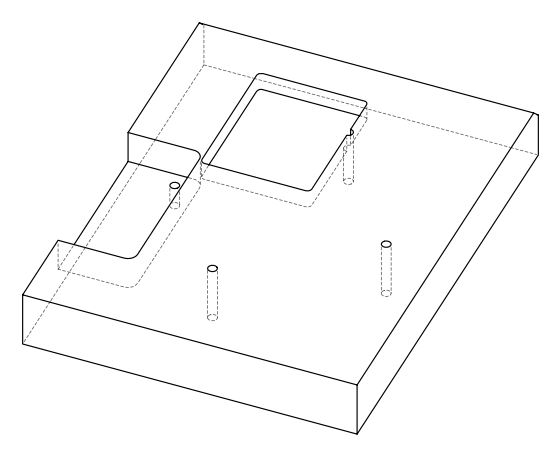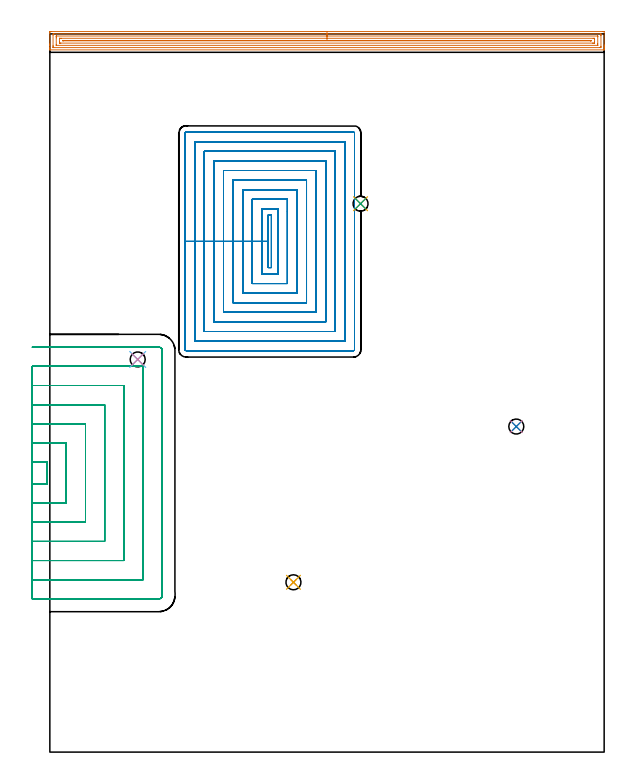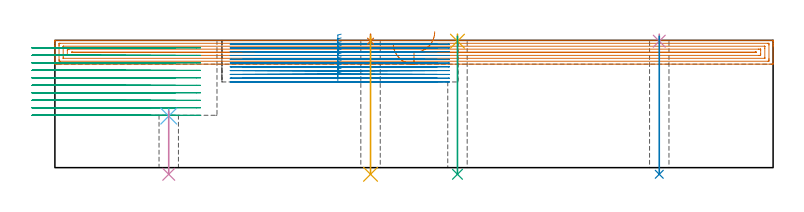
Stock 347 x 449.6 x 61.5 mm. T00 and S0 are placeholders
(PLAN: 11 operations, 4 tool changes, 122.9 min)
(1 AREA_MILL | FG_CHAMFER_SURFACE | UGT0205_001 | 14.05 min | 22924 mm3)
(2 MILL_RECTANGULAR_POCKET | POCKET_RECTANGULAR_STRAIGHT | NXT0201_009 | Follow Part, ap 2, ae 75% | 61.69 min | 331515 mm3)
(3 MILL_SLOT | SLOT_PARTIAL_RECTANGULAR | NXT0201_012 | Follow Part, ap 4, ae 75% | 46.1 min | 490522 mm3)
(4 SPOT_DRILL | STEP1HOLE | NXT0321_9005460120000 | 0.03 min | 26 mm3)
(5 SPOT_DRILL_1 | STEP1HOLE_1 | NXT0321_9005460120000 | 0.03 min | 2 mm3)
(6 SPOT_DRILL_2 | STEP1HOLE_2 | NXT0321_9005460120000 | 0.04 min | 43 mm3)
(7 SPOT_DRILL_3 | STEP1HOLE_3 | NXT0321_9005460120000 | 0.03 min | 28 mm3)
(8 DRILL_THROUGH_HOLE_INTO_CENTER | STEP1HOLE | NXT0301_065 | 0.27 min | 4238 mm3)
(9 DRILL_THROUGH_HOLE_INTO_CENTER_1 | STEP1HOLE_1 | NXT0301_065 | 0.27 min | 3536 mm3)
(10 DRILL_THROUGH_HOLE_INTO_CENTER_2 | STEP1HOLE_2 | NXT0301_065 | 0.13 min | 1733 mm3)
(11 DRILL_THROUGH_HOLE_INTO_CENTER_3 | STEP1HOLE_3 | NXT0301_065 | 0.27 min | 4233 mm3)
(TOOL UGT0205_001 | Chamfer Mill 20 x 3 x 45 deg. | D20 FL50 Z2)
(TOOL NXT0201_009 | ENDMILL 8mm [2P460-0800-NA 1630] | D8 FL26 Z6)
(TOOL NXT0201_012 | ENDMILL 16mm [2P460-1600-NA 1630] | D16 FL38 Z6)
(TOOL NXT0321_9005460120000 | NC Spot Drill, 142deg, 12mm, Carbide, Uncoated | D12 PA142 FL30 Z2)
(TOOL NXT0301_065 | Carbide Drill 9.4mm [860.1-0940-075A1-MM 2214] | D9.4 PA140 FL98 Z2)
(OP 1 AREA_MILL)
G17 G21 G94 G90
T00 M6
G54
G17 G0 G90 X163.5 Y451.1 S1061 M3
G43 Z71.5 H0
Z60.
G94 G1 X163.538 Z59.128 F250.
X163.652 Z58.263
X163.841 Z57.412
X164.103 Z56.58
X164.437 Z55.774
X164.84 Z55.
X165.308 Z54.264
X165.84 Z53.572
X166.429 Z52.929
X167.072 Z52.34
X167.764 Z51.808
X168.5 Z51.34
X169.274 Z50.937
X170.08 Z50.603
X170.912 Z50.341
X171.764 Z50.152
X172.628 Z50.038
X173.5 Z50.
X346.381
X346.814 Y451.096 Z50.002
X346.99 Y451.092 Z50.006
X347. Y450.912 Z50.185
Y442.704 Z58.39
Y442.163 Z58.934
Y441.822 Z59.274
Y441.281 Z59.815
Y440.94 Z60.155
Y440.259 Z60.84
Y439.954 Z61.145
Y439.607 Z61.484
X346.993 Y439.603 Z61.488
X346.828 Y439.6 Z61.5
X0.173
X0.007 Y439.603 Z61.488
X0. Y439.607 Z61.484
Y439.954 Z61.146
Y440.259 Z60.84
Y440.94 Z60.155
Y442.163 Z58.934
Y442.704 Z58.39
Y443.315 Z57.78
Y450.371 Z50.726
X0.003 Y450.642 Z50.456
X0.01 Y451.092 Z50.006
X0.159 Y451.096 Z50.002
X0.619 Y451.1 Z50.
X173.5
Y449.686 Z51.414
X344.594 Y449.685 Z51.415
X344.67
X344.968 Y449.679 Z51.421
X344.99 Y449.582 Z51.518
X344.997 Y449.362 Z51.738
X344.999 Y448.878 Z52.222
X345. Y448.477 Z52.623
X344.999 Y441.822 Z59.278
X344.998 Y441.424 Z59.676
X344.99 Y441.027 Z60.073
X344.594 Y441.016 Z60.084
X344.518 Y441.015 Z60.085
X2.406
X2.33
X2.032 Y441.021 Z60.079
X2.01 Y441.118 Z59.982
X2.003 Y441.338 Z59.762
X2.001 Y441.822 Z59.278
X2. Y442.223 Z58.877
X2.001 Y448.878 Z52.222
X2.002 Y449.277 Z51.823
X2.01 Y449.673 Z51.427
X2.406 Y449.684 Z51.416
X2.482 Y449.685 Z51.415
X173.5 Y449.686 Z51.414
Y448.272 Z52.828
X342.807 Y448.271 Z52.829
X342.9 Y448.27 Z52.83
X342.973 Y448.267 Z52.833
X342.988 Y448.265 Z52.835
X342.992 Y448.24 Z52.86
X342.996 Y448.186 Z52.914
X342.999 Y447.996 Z53.104
X343. Y447.805 Z53.295
Y443.586 Z57.514
X342.999 Y442.704 Z58.396
X342.998 Y442.515 Z58.585
X342.992 Y442.451 Z58.649
X342.989 Y442.434 Z58.666
X342.98 Y442.433 Z58.667
X342.947 Y442.431 Z58.669
X342.807 Y442.429 Z58.671
X4.193
X4.1 Y442.43 Z58.67
X4.027 Y442.433 Z58.667
X4.012 Y442.435 Z58.665
X4.008 Y442.46 Z58.64
X4.004 Y442.514 Z58.586
X4.001 Y442.704 Z58.396
X4. Y442.895 Z58.205
Y447.114 Z53.986
Y447.996 Z53.104
X4.002 Y448.185 Z52.915
X4.008 Y448.249 Z52.851
X4.011 Y448.266 Z52.834
X4.02 Y448.267 Z52.833
X4.054 Y448.269 Z52.831
X4.193 Y448.271 Z52.829
X173.5 Y448.272 Z52.828
Y446.857 Z54.243
X340.127
X340.388 Y446.856 Z54.244
X340.87 Y446.852 Z54.248
X340.976 Y446.85 Z54.25
X340.99 Y446.665 Z54.435
X341. Y446.252 Z54.848
Y446.232 Z54.868
Y444.488 Z56.612
X340.999 Y444.037 Z57.063
X340.997 Y443.929 Z57.171
X340.994 Y443.876 Z57.224
X340.991 Y443.854 Z57.246
X340.97 Y443.85 Z57.25
X340.757 Y443.846 Z57.254
X340.127 Y443.843 Z57.257
X339.867
X6.873
X6.612 Y443.844 Z57.256
X6.13 Y443.848 Z57.252
X6.024 Y443.85 Z57.25
X6.01 Y444.035 Z57.065
X6. Y444.448 Z56.652
Y444.468 Z56.632
X6.001 Y446.663 Z54.437
X6.003 Y446.771 Z54.329
X6.006 Y446.824 Z54.276
X6.009 Y446.846 Z54.254
X6.03 Y446.85 Z54.25
X6.243 Y446.854 Z54.246
X6.873 Y446.857 Z54.243
X7.133
X173.5
Y445.443 Z55.657
X338.434
X338.623 Y445.441 Z55.659
X338.99 Y445.436 Z55.664
X338.992 Y445.35 Z55.75
X338.99 Y445.275 Z55.825
X338.717 Y445.263 Z55.837
X338.528 Y445.258 Z55.842
X338.434 Y445.257 Z55.843
X338.34
X8.566
X8.377 Y445.259 Z55.841
X8.01 Y445.264 Z55.836
X8.008 Y445.35 Z55.75
X8.01 Y445.425 Z55.675
X8.283 Y445.437 Z55.663
X8.472 Y445.442 Z55.658
X8.566 Y445.443 Z55.657
X8.66
X173.5
X174.372 Z55.695
X175.236 Z55.809
X176.088 Z55.998
X176.92 Z56.26
X177.726 Z56.594
X178.5 Z56.997
X179.236 Z57.465
X179.928 Z57.996
X180.571 Z58.586
X181.16 Z59.229
X181.692 Z59.921
X182.16 Z60.657
X182.563 Z61.431
X182.897 Z62.237
X183.159 Z63.069
X183.348 Z63.92
X183.462 Z64.785
X183.5 Z65.657
G0 Z71.5
M5
M2
(OP 2 MILL_RECTANGULAR_POCKET)
G17 G21 G94 G90
T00 M6
G54
G17 G0 G90 X138.316 Y336.1 S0 M3
G43 Z71.5 H1
Z64.5
G94 G1 X136.7 Z64.067 F250.
Y319.7 Z59.673
Y303.3 F500.
X138.7
Y336.1
X136.7
Y319.7
X132.7
Y299.3
X142.7
Y340.1
X132.7
Y319.7
X126.7
Y293.3
X148.7
Y338.604
Y346.1
X126.7
Y319.7
X120.7
Y287.3
X154.7
Y338.604
Y352.1
X120.7
Y319.7
X114.7
Y281.3
X160.7
Y338.604
Y358.1
X114.7
Y319.7
X108.7
Y275.3
X166.7
Y338.604
Y364.1
X108.7
Y319.7
X102.7
Y269.3
X172.7
Y338.604
Y370.1
X102.7
Y319.7
X96.7
Y263.3
X178.7
Y338.604
Y376.1
X96.7
Y319.7
X90.7
Y257.3
X184.7
Y382.1
X90.7
Y319.7
X84.7
Y251.9
G3 X85.3 Y251.3 R0.6
G1 X190.1
G3 X190.7 Y251.9 R0.6
G1 Y387.5
G3 X190.1 Y388.1 R0.6
G1 X85.3
G3 X84.7 Y387.5 R0.6
G1 Y319.7
Y318.7
G0 X138.316 Y336.1 Z62.673
G1 X136.7 Z62.24 F250.
Y319.7 Z57.845
Y303.3 F500.
X138.7
Y336.1
X136.7
Y319.7
X132.7
Y299.3
X142.7
Y340.1
X132.7
Y319.7
X126.7
Y293.3
X148.7
Y338.604
Y346.1
X126.7
Y319.7
X120.7
Y287.3
X154.7
Y338.604
Y352.1
X120.7
Y319.7
X114.7
Y281.3
X160.7
Y338.604
Y358.1
X114.7
Y319.7
X108.7
Y275.3
X166.7
Y338.604
Y364.1
X108.7
Y319.7
X102.7
Y269.3
X172.7
Y338.604
Y370.1
X102.7
Y319.7
X96.7
Y263.3
X178.7
Y338.604
Y376.1
X96.7
Y319.7
X90.7
Y257.3
X184.7
Y382.1
X90.7
Y319.7
X84.7
Y251.9
G3 X85.3 Y251.3 R0.6
G1 X190.1
G3 X190.7 Y251.9 R0.6
G1 Y387.5
G3 X190.1 Y388.1 R0.6
G1 X85.3
G3 X84.7 Y387.5 R0.6
G1 Y319.7
Y318.7
G0 X138.316 Y336.1 Z60.845
G1 X136.7 Z60.412 F250.
Y319.7 Z56.018
Y303.3 F500.
X138.7
Y336.1
X136.7
Y319.7
X132.7
Y299.3
X142.7
Y340.1
X132.7
Y319.7
X126.7
Y293.3
X148.7
Y338.604
Y346.1
X126.7
Y319.7
X120.7
Y287.3
X154.7
Y338.604
Y352.1
X120.7
Y319.7
X114.7
Y281.3
X160.7
Y338.604
Y358.1
X114.7
Y319.7
X108.7
Y275.3
X166.7
Y338.604
Y364.1
X108.7
Y319.7
X102.7
Y269.3
X172.7
Y338.604
Y370.1
X102.7
Y319.7
X96.7
Y263.3
X178.7
Y338.604
Y376.1
X96.7
Y319.7
X90.7
Y257.3
X184.7
Y382.1
X90.7
Y319.7
X84.7
Y251.9
G3 X85.3 Y251.3 R0.6
G1 X190.1
G3 X190.7 Y251.9 R0.6
G1 Y387.5
G3 X190.1 Y388.1 R0.6
G1 X85.3
G3 X84.7 Y387.5 R0.6
G1 Y319.7
Y318.7
G0 X138.316 Y336.1 Z59.018
G1 X136.7 Z58.585 F250.
Y319.7 Z54.191
Y303.3 F500.
X138.7
Y336.1
X136.7
Y319.7
X132.7
Y299.3
X142.7
Y340.1
X132.7
Y319.7
X126.7
Y293.3
X148.7
Y338.604
Y346.1
X126.7
Y319.7
X120.7
Y287.3
X154.7
Y338.604
Y352.1
X120.7
Y319.7
X114.7
Y281.3
X160.7
Y338.604
Y358.1
X114.7
Y319.7
X108.7
Y275.3
X166.7
Y338.604
Y364.1
X108.7
Y319.7
X102.7
Y269.3
X172.7
Y338.604
Y370.1
X102.7
Y319.7
X96.7
Y263.3
X178.7
Y338.604
Y376.1
X96.7
Y319.7
X90.7
Y257.3
X184.7
Y382.1
X90.7
Y319.7
X84.7
Y251.9
G3 X85.3 Y251.3 R0.6
G1 X190.1
G3 X190.7 Y251.9 R0.6
G1 Y387.5
G3 X190.1 Y388.1 R0.6
G1 X85.3
G3 X84.7 Y387.5 R0.6
G1 Y319.7
Y318.7
G0 X138.316 Y336.1 Z57.191
G1 X136.7 Z56.758 F250.
Y319.7 Z52.364
Y303.3 F500.
X138.7
Y336.1
X136.7
Y319.7
X132.7
Y299.3
X142.7
Y340.1
X132.7
Y319.7
X126.7
Y293.3
X148.7
Y338.604
Y346.1
X126.7
Y319.7
X120.7
Y287.3
X154.7
Y338.604
Y352.1
X120.7
Y319.7
X114.7
Y281.3
X160.7
Y338.604
Y358.1
X114.7
Y319.7
X108.7
Y275.3
X166.7
Y338.604
Y364.1
X108.7
Y319.7
X102.7
Y269.3
X172.7
Y338.604
Y370.1
X102.7
Y319.7
X96.7
Y263.3
X178.7
Y338.604
Y376.1
X96.7
Y319.7
X90.7
Y257.3
X184.7
Y382.1
X90.7
Y319.7
X84.7
Y251.9
G3 X85.3 Y251.3 R0.6
G1 X190.1
G3 X190.7 Y251.9 R0.6
G1 Y387.5
G3 X190.1 Y388.1 R0.6
G1 X85.3
G3 X84.7 Y387.5 R0.6
G1 Y319.7
Y318.7
G0 X138.316 Y336.1 Z55.364
G1 X136.7 Z54.931 F250.
Y319.7 Z50.536
Y303.3 F500.
X138.7
Y336.1
X136.7
Y319.7
X132.7
Y299.3
X142.7
Y340.1
X132.7
Y319.7
X126.7
Y293.3
X148.7
Y338.604
Y346.1
X126.7
Y319.7
X120.7
Y287.3
X154.7
Y338.604
Y352.1
X120.7
Y319.7
X114.7
Y281.3
X160.7
Y338.604
Y358.1
X114.7
Y319.7
X108.7
Y275.3
X166.7
Y338.604
Y364.1
X108.7
Y319.7
X102.7
Y269.3
X172.7
Y338.604
Y370.1
X102.7
Y319.7
X96.7
Y263.3
X178.7
Y338.604
Y376.1
X96.7
Y319.7
X90.7
Y257.3
X184.7
Y382.1
X90.7
Y319.7
X84.7
Y251.9
G3 X85.3 Y251.3 R0.6
G1 X190.1
G3 X190.7 Y251.9 R0.6
G1 Y387.5
G3 X190.1 Y388.1 R0.6
G1 X85.3
G3 X84.7 Y387.5 R0.6
G1 Y319.7
Y318.7
G0 X138.316 Y336.1 Z53.536
G1 X136.7 Z53.103 F250.
Y319.7 Z48.709
Y303.3 F500.
X138.7
Y336.1
X136.7
Y319.7
X132.7
Y299.3
X142.7
Y340.1
X132.7
Y319.7
X126.7
Y293.3
X148.7
Y338.604
Y346.1
X126.7
Y319.7
X120.7
Y287.3
X154.7
Y338.604
Y352.1
X120.7
Y319.7
X114.7
Y281.3
X160.7
Y338.604
Y358.1
X114.7
Y319.7
X108.7
Y275.3
X166.7
Y338.604
Y364.1
X108.7
Y319.7
X102.7
Y269.3
X172.7
Y338.604
Y370.1
X102.7
Y319.7
X96.7
Y263.3
X178.7
Y338.604
Y376.1
X96.7
Y319.7
X90.7
Y257.3
X184.7
Y382.1
X90.7
Y319.7
X84.7
Y251.9
G3 X85.3 Y251.3 R0.6
G1 X190.1
G3 X190.7 Y251.9 R0.6
G1 Y387.5
G3 X190.1 Y388.1 R0.6
G1 X85.3
G3 X84.7 Y387.5 R0.6
G1 Y319.7
Y318.7
G0 X138.316 Y336.1 Z51.709
G1 X136.7 Z51.276 F250.
Y319.7 Z46.882
Y303.3 F500.
X138.7
Y336.1
X136.7
Y319.7
X132.7
Y299.3
X142.7
Y340.1
X132.7
Y319.7
X126.7
Y293.3
X148.7
Y338.604
Y346.1
X126.7
Y319.7
X120.7
Y287.3
X154.7
Y338.604
Y352.1
X120.7
Y319.7
X114.7
Y281.3
X160.7
Y338.604
Y358.1
X114.7
Y319.7
X108.7
Y275.3
X166.7
Y338.604
Y364.1
X108.7
Y319.7
X102.7
Y269.3
X172.7
Y338.604
Y370.1
X102.7
Y319.7
X96.7
Y263.3
X178.7
Y338.604
Y376.1
X96.7
Y319.7
X90.7
Y257.3
X184.7
Y382.1
X90.7
Y319.7
X84.7
Y251.9
G3 X85.3 Y251.3 R0.6
G1 X190.1
G3 X190.7 Y251.9 R0.6
G1 Y387.5
G3 X190.1 Y388.1 R0.6
G1 X85.3
G3 X84.7 Y387.5 R0.6
G1 Y319.7
Y318.7
G0 X138.316 Y336.1 Z49.882
G1 X136.7 Z49.449 F250.
Y319.7 Z45.055
Y303.3 F500.
X138.7
Y336.1
X136.7
Y319.7
X132.7
Y299.3
X142.7
Y340.1
X132.7
Y319.7
X126.7
Y293.3
X148.7
Y338.604
Y346.1
X126.7
Y319.7
X120.7
Y287.3
X154.7
Y338.604
Y352.1
X120.7
Y319.7
X114.7
Y281.3
X160.7
Y338.604
Y358.1
X114.7
Y319.7
X108.7
Y275.3
X166.7
Y338.604
Y364.1
X108.7
Y319.7
X102.7
Y269.3
X172.7
Y338.604
Y370.1
X102.7
Y319.7
X96.7
Y263.3
X178.7
Y338.604
Y376.1
X96.7
Y319.7
X90.7
Y257.3
X184.7
Y382.1
X90.7
Y319.7
X84.7
Y251.9
G3 X85.3 Y251.3 R0.6
G1 X190.1
G3 X190.7 Y251.9 R0.6
G1 Y387.5
G3 X190.1 Y388.1 R0.6
G1 X85.3
G3 X84.7 Y387.5 R0.6
G1 Y319.7
Y318.7
G0 X138.316 Y336.1 Z48.055
G1 X136.7 Z47.622 F250.
Y319.7 Z43.227
Y303.3 F500.
X138.7
Y336.1
X136.7
Y319.7
X132.7
Y299.3
X142.7
Y340.1
X132.7
Y319.7
X126.7
Y293.3
X148.7
Y338.604
Y346.1
X126.7
Y319.7
X120.7
Y287.3
X154.7
Y338.604
Y352.1
X120.7
Y319.7
X114.7
Y281.3
X160.7
Y338.604
Y358.1
X114.7
Y319.7
X108.7
Y275.3
X166.7
Y338.604
Y364.1
X108.7
Y319.7
X102.7
Y269.3
X172.7
Y338.604
Y370.1
X102.7
Y319.7
X96.7
Y263.3
X178.7
Y338.604
Y376.1
X96.7
Y319.7
X90.7
Y257.3
X184.7
Y382.1
X90.7
Y319.7
X84.7
Y251.9
G3 X85.3 Y251.3 R0.6
G1 X190.1
G3 X190.7 Y251.9 R0.6
G1 Y387.5
G3 X190.1 Y388.1 R0.6
G1 X85.3
G3 X84.7 Y387.5 R0.6
G1 Y319.7
Y318.7
G0 X138.316 Y336.1 Z46.227
G1 X136.7 Z45.794 F250.
Y319.7 Z41.4
Y303.3 F500.
X138.7
Y336.1
X136.7
Y319.7
X132.7
Y299.3
X142.7
Y340.1
X132.7
Y319.7
X126.7
Y293.3
X148.7
Y338.604
Y346.1
X126.7
Y319.7
X120.7
Y287.3
X154.7
Y338.604
Y352.1
X120.7
Y319.7
X114.7
Y281.3
X160.7
Y338.604
Y358.1
X114.7
Y319.7
X108.7
Y275.3
X166.7
Y338.604
Y364.1
X108.7
Y319.7
X102.7
Y269.3
X172.7
Y338.604
Y370.1
X102.7
Y319.7
X96.7
Y263.3
X178.7
Y338.604
Y376.1
X96.7
Y319.7
X90.7
Y257.3
X184.7
Y382.1
X90.7
Y319.7
X84.7
Y251.9
G3 X85.3 Y251.3 R0.6
G1 X190.1
G3 X190.7 Y251.9 R0.6
G1 Y387.5
G3 X190.1 Y388.1 R0.6
G1 X85.3
G3 X84.7 Y387.5 R0.6
G1 Y319.7
Y318.7
G0 Z71.5
M5
M2
(OP 3 MILL_SLOT)
G17 G21 G94 G90
T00 M6
G54
G17 G0 G90 X-11. Y167.9 S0 M3
G43 Z71.5 H1
Z57.88
G94 G1 X-8. F250.
X-1.7 F500.
Y181.5
X-8.
X-11. F250.
Y155.9
X-8.
X10.3 F500.
Y193.5
X-8.
X-11. F250.
Y143.9
X-8.
X22.3 F500.
Y205.5
X-8.
X-11. F250.
Y131.9
X-8.
X34.3 F500.
Y217.5
X-8.
X-11. F250.
Y119.9
X-8.
X46.3 F500.
Y229.5
X-8.
X-11. F250.
Y107.9
X-8.
X58.3 F500.
Y241.5
X-8.
X-11. F250.
Y95.9
X-8.
X68.3 F500.
G3 X70.3 Y97.9 R2.
G1 Y251.5
G3 X68.3 Y253.5 R2.
G1 X-8.
X-11. F250.
G0 Y167.9 Z54.26
G1 X-8.
X-1.7 F500.
Y181.5
X-8.
X-11. F250.
Y155.9
X-8.
X10.3 F500.
Y193.5
X-8.
X-11. F250.
Y143.9
X-8.
X22.3 F500.
Y205.5
X-8.
X-11. F250.
Y131.9
X-8.
X34.3 F500.
Y217.5
X-8.
X-11. F250.
Y119.9
X-8.
X46.3 F500.
Y229.5
X-8.
X-11. F250.
Y107.9
X-8.
X58.3 F500.
Y241.5
X-8.
X-11. F250.
Y95.9
X-8.
X68.3 F500.
G3 X70.3 Y97.9 R2.
G1 Y251.5
G3 X68.3 Y253.5 R2.
G1 X-8.
X-11. F250.
G0 Y167.9 Z50.64
G1 X-8.
X-1.7 F500.
Y181.5
X-8.
X-11. F250.
Y155.9
X-8.
X10.3 F500.
Y193.5
X-8.
X-11. F250.
Y143.9
X-8.
X22.3 F500.
Y205.5
X-8.
X-11. F250.
Y131.9
X-8.
X34.3 F500.
Y217.5
X-8.
X-11. F250.
Y119.9
X-8.
X46.3 F500.
Y229.5
X-8.
X-11. F250.
Y107.9
X-8.
X58.3 F500.
Y241.5
X-8.
X-11. F250.
Y95.9
X-8.
X68.3 F500.
G3 X70.3 Y97.9 R2.
G1 Y251.5
G3 X68.3 Y253.5 R2.
G1 X-8.
X-11. F250.
G0 Y167.9 Z47.02
G1 X-8.
X-1.7 F500.
Y181.5
X-8.
X-11. F250.
Y155.9
X-8.
X10.3 F500.
Y193.5
X-8.
X-11. F250.
Y143.9
X-8.
X22.3 F500.
Y205.5
X-8.
X-11. F250.
Y131.9
X-8.
X34.3 F500.
Y217.5
X-8.
X-11. F250.
Y119.9
X-8.
X46.3 F500.
Y229.5
X-8.
X-11. F250.
Y107.9
X-8.
X58.3 F500.
Y241.5
X-8.
X-11. F250.
Y95.9
X-8.
X68.3 F500.
G3 X70.3 Y97.9 R2.
G1 Y251.5
G3 X68.3 Y253.5 R2.
G1 X-8.
X-11. F250.
G0 Y167.9 Z43.4
G1 X-8.
X-1.7 F500.
Y181.5
X-8.
X-11. F250.
Y155.9
X-8.
X10.3 F500.
Y193.5
X-8.
X-11. F250.
Y143.9
X-8.
X22.3 F500.
Y205.5
X-8.
X-11. F250.
Y131.9
X-8.
X34.3 F500.
Y217.5
X-8.
X-11. F250.
Y119.9
X-8.
X46.3 F500.
Y229.5
X-8.
X-11. F250.
Y107.9
X-8.
X58.3 F500.
Y241.5
X-8.
X-11. F250.
Y95.9
X-8.
X68.3 F500.
G3 X70.3 Y97.9 R2.
G1 Y251.5
G3 X68.3 Y253.5 R2.
G1 X-8.
X-11. F250.
G0 Y167.9 Z39.78
G1 X-8.
X-1.7 F500.
Y181.5
X-8.
X-11. F250.
Y155.9
X-8.
X10.3 F500.
Y193.5
X-8.
X-11. F250.
Y143.9
X-8.
X22.3 F500.
Y205.5
X-8.
X-11. F250.
Y131.9
X-8.
X34.3 F500.
Y217.5
X-8.
X-11. F250.
Y119.9
X-8.
X46.3 F500.
Y229.5
X-8.
X-11. F250.
Y107.9
X-8.
X58.3 F500.
Y241.5
X-8.
X-11. F250.
Y95.9
X-8.
X68.3 F500.
G3 X70.3 Y97.9 R2.
G1 Y251.5
G3 X68.3 Y253.5 R2.
G1 X-8.
X-11. F250.
G0 Y167.9 Z36.16
G1 X-8.
X-1.7 F500.
Y181.5
X-8.
X-11. F250.
Y155.9
X-8.
X10.3 F500.
Y193.5
X-8.
X-11. F250.
Y143.9
X-8.
X22.3 F500.
Y205.5
X-8.
X-11. F250.
Y131.9
X-8.
X34.3 F500.
Y217.5
X-8.
X-11. F250.
Y119.9
X-8.
X46.3 F500.
Y229.5
X-8.
X-11. F250.
Y107.9
X-8.
X58.3 F500.
Y241.5
X-8.
X-11. F250.
Y95.9
X-8.
X68.3 F500.
G3 X70.3 Y97.9 R2.
G1 Y251.5
G3 X68.3 Y253.5 R2.
G1 X-8.
X-11. F250.
G0 Y167.9 Z32.54
G1 X-8.
X-1.7 F500.
Y181.5
X-8.
X-11. F250.
Y155.9
X-8.
X10.3 F500.
Y193.5
X-8.
X-11. F250.
Y143.9
X-8.
X22.3 F500.
Y205.5
X-8.
X-11. F250.
Y131.9
X-8.
X34.3 F500.
Y217.5
X-8.
X-11. F250.
Y119.9
X-8.
X46.3 F500.
Y229.5
X-8.
X-11. F250.
Y107.9
X-8.
X58.3 F500.
Y241.5
X-8.
X-11. F250.
Y95.9
X-8.
X68.3 F500.
G3 X70.3 Y97.9 R2.
G1 Y251.5
G3 X68.3 Y253.5 R2.
G1 X-8.
X-11. F250.
G0 Y167.9 Z28.92
G1 X-8.
X-1.7 F500.
Y181.5
X-8.
X-11. F250.
Y155.9
X-8.
X10.3 F500.
Y193.5
X-8.
X-11. F250.
Y143.9
X-8.
X22.3 F500.
Y205.5
X-8.
X-11. F250.
Y131.9
X-8.
X34.3 F500.
Y217.5
X-8.
X-11. F250.
Y119.9
X-8.
X46.3 F500.
Y229.5
X-8.
X-11. F250.
Y107.9
X-8.
X58.3 F500.
Y241.5
X-8.
X-11. F250.
Y95.9
X-8.
X68.3 F500.
G3 X70.3 Y97.9 R2.
G1 Y251.5
G3 X68.3 Y253.5 R2.
G1 X-8.
X-11. F250.
G0 Y167.9 Z25.3
G1 X-8.
X-1.7 F500.
Y181.5
X-8.
X-11. F250.
Y155.9
X-8.
X10.3 F500.
Y193.5
X-8.
X-11. F250.
Y143.9
X-8.
X22.3 F500.
Y205.5
X-8.
X-11. F250.
Y131.9
X-8.
X34.3 F500.
Y217.5
X-8.
X-11. F250.
Y119.9
X-8.
X46.3 F500.
Y229.5
X-8.
X-11. F250.
Y107.9
X-8.
X58.3 F500.
Y241.5
X-8.
X-11. F250.
Y95.9
X-8.
X68.3 F500.
G3 X70.3 Y97.9 R2.
G1 Y251.5
G3 X68.3 Y253.5 R2.
G1 X-8.
X-11. F250.
G0 Z71.5
M5
M2
(OP 4 SPOT_DRILL)
G17 G21 G94 G90
T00 M6
G54
G17 G0 G90 X292. Y203.8 S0 M3
G43 Z71.5 H0
G94 G81 G98 Z61.095 F250. R64.5
G80
M5
M2
(OP 5 SPOT_DRILL_1)
G17 G21 G94 G90
T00 M6
G54
G17 G0 G90 X194.5 Y343.3 S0 M3
G43 Z71.5 H0
G94 G81 G98 Z61.095 F250. R64.5
G80
M5
M2
(OP 6 SPOT_DRILL_2)
G17 G21 G94 G90
T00 M6
G54
G17 G0 G90 X55. Y245.8 S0 M3
G43 Z71.5 H0
G94 G81 G98 Z24.895 F250. R28.3
G80
M5
M2
(OP 7 SPOT_DRILL_3)
G17 G21 G94 G90
T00 M6
G54
G17 G0 G90 X152.5 Y106.3 S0 M3
G43 Z71.5 H0
G94 G81 G98 Z61.095 F250. R64.5
G80
M5
M2
(OP 8 DRILL_THROUGH_HOLE_INTO_CENTER)
G17 G21 G94 G90
T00 M6
G54
G17 G0 G90 X292. Y203.8 S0 M3
G43 Z71.5 H1
G94 G73 G98 Z-3.211 F250. Q9.244 R63.5
G80
M5
M2
(OP 9 DRILL_THROUGH_HOLE_INTO_CENTER_1)
G17 G21 G94 G90
T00 M6
G54
G17 G0 G90 X194.5 Y343.3 S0 M3
G43 Z71.5 H1
G94 G73 G98 Z-3.211 F250. Q9.244 R63.5
G80
M5
M2
(OP 10 DRILL_THROUGH_HOLE_INTO_CENTER_2)
G17 G21 G94 G90
T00 M6
G54
G17 G0 G90 X55. Y245.8 S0 M3
G43 Z71.5 H1
G94 G73 G98 Z-3.211 F250. Q7.128 R27.3
G80
M5
M2
(OP 11 DRILL_THROUGH_HOLE_INTO_CENTER_3)
G17 G21 G94 G90
T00 M6
G54
G17 G0 G90 X152.5 Y106.3 S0 M3
G43 Z71.5 H1
G94 G73 G98 Z-3.211 F250. Q9.244 R63.5
G80
M5
M2
